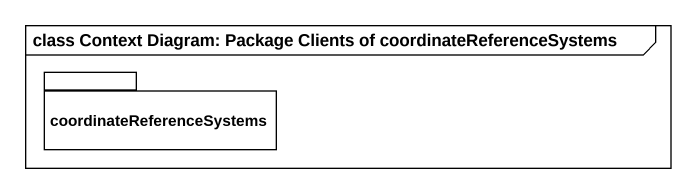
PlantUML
@startuml
mainframe class Context Diagram: Package Clients of coordinateReferenceSystems
package coordinateReferenceSystems {
}
@enduml
